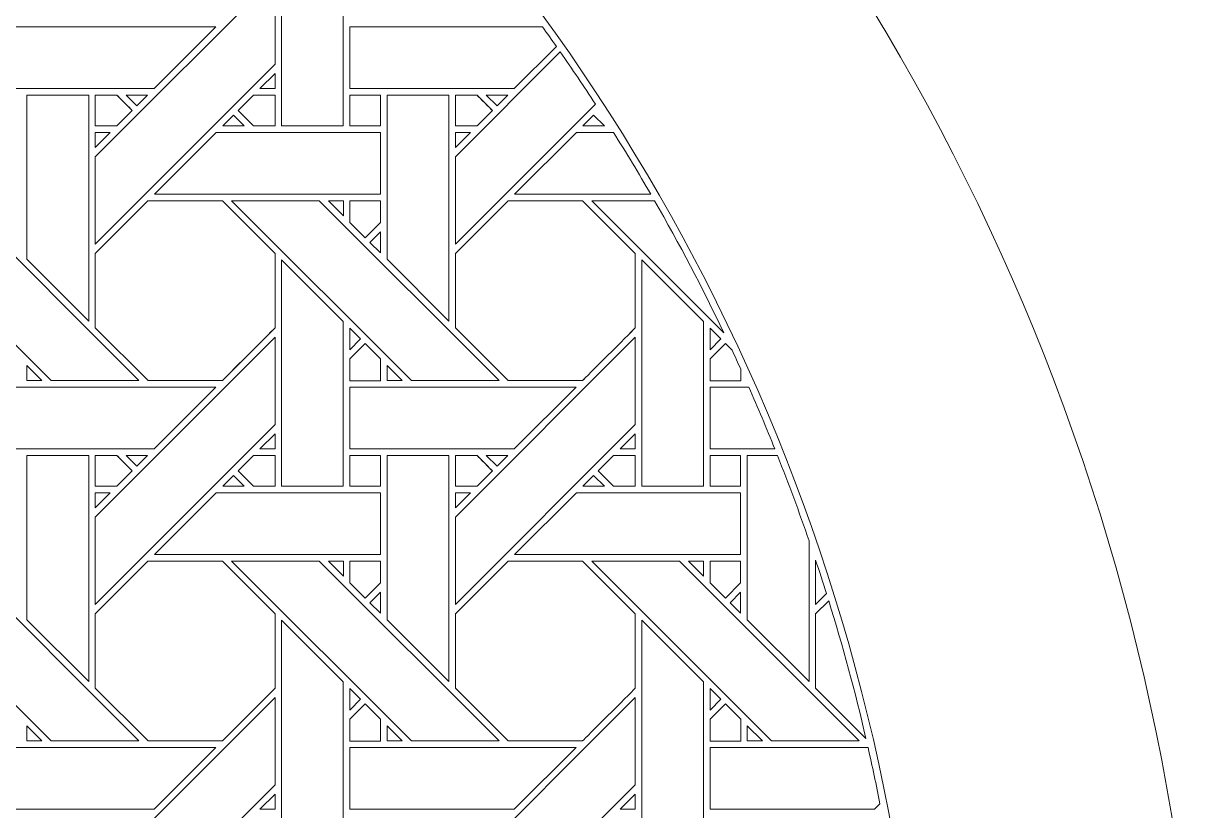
# Model space of a CAD drawing. Header units: inches. Extents: x 6.4 to 18.4, y 3.1 to 15.1.
# Drawn here: x 15.278 to 18.383, y 10.098 to 12.17 of the extents above; entities that cross this region are included whole.
import ezdxf

# ---------------------------------------------------------------- set-up
doc = ezdxf.new("R2010")
doc.units = ezdxf.units.IN
doc.header["$MEASUREMENT"] = 0
doc.layers.add('Design', color=7, linetype='Continuous', lineweight=0)

msp = doc.modelspace()

# ---------------------------------------------------------------- linework, layer by layer
at = {"layer": 'Design'}
for points, knots in [([(12.3829, 15.0948), (9.0691, 15.0948), (6.3829, 12.4085), (6.3829, 9.0948), (6.3829, 5.7811), (9.0691, 3.0948), (12.3829, 3.0948), (15.6966, 3.0948), (18.3829, 5.7811), (18.3829, 9.0948), (18.3829, 12.4085), (15.6966, 15.0948), (12.3829, 15.0948)], [0, 0, 0, 0, 1, 1, 1, 2, 2, 2, 3, 3, 3, 4, 4, 4, 4]), ([(12.3829, 14.3629), (9.4733, 14.3629), (7.1147, 12.0043), (7.1147, 9.0948), (7.1147, 6.1852), (9.4733, 3.8266), (12.3829, 3.8266), (15.2924, 3.8266), (17.651, 6.1852), (17.651, 9.0948), (17.651, 12.0043), (15.2924, 14.3629), (12.3829, 14.3629)], [0, 0, 0, 0, 1, 1, 1, 2, 2, 2, 3, 3, 3, 4, 4, 4, 4]), ([(15.9574, 11.9006), (15.9574, 11.9006), (15.9574, 12.4964), (15.9574, 12.4964), (15.9574, 12.4964), (16.1201, 12.3343), (16.1201, 12.3343), (16.1201, 12.3343), (16.1201, 11.9006), (16.1201, 11.9006), (16.1201, 11.9006), (15.9574, 11.9006), (15.9574, 11.9006)], [0, 0, 0, 0, 1, 1, 1, 2, 2, 2, 3, 3, 3, 4, 4, 4, 4]), ([(15.9403, 12.0628), (15.9403, 12.0628), (15.4666, 11.5892), (15.4666, 11.5892), (15.4666, 11.5892), (15.4666, 11.8193), (15.4666, 11.8193), (15.4666, 11.8193), (15.9403, 12.2929), (15.9403, 12.2929), (15.9403, 12.2929), (15.9403, 12.0628), (15.9403, 12.0628)], [0, 0, 0, 0, 1, 1, 1, 2, 2, 2, 3, 3, 3, 4, 4, 4, 4]), ([(15.6217, 11.9986), (15.6217, 11.9986), (15.1887, 11.9986), (15.1887, 11.9986), (15.1887, 11.9986), (15.1887, 12.1613), (15.1887, 12.1613), (15.1887, 12.1613), (15.7844, 12.1613), (15.7844, 12.1613), (15.7844, 12.1613), (15.6217, 11.9986), (15.6217, 11.9986)], [0, 0, 0, 0, 1, 1, 1, 2, 2, 2, 3, 3, 3, 4, 4, 4, 4]), ([(16.6814, 12.1096), (16.6814, 12.1096), (16.5704, 11.9986), (16.5704, 11.9986), (16.5704, 11.9986), (16.1375, 11.9986), (16.1375, 11.9986), (16.1375, 11.9986), (16.1375, 12.1613), (16.1375, 12.1613), (16.1375, 12.1613), (16.6445, 12.1613), (16.6445, 12.1613), (16.6569, 12.1442), (16.6692, 12.1269), (16.6814, 12.1096)], [0, 0, 0, 0, 1, 1, 1, 2, 2, 2, 3, 3, 3, 4, 4, 4, 5, 5, 5, 5]), ([(16.4153, 11.5892), (16.4153, 11.5892), (16.4153, 11.8193), (16.4153, 11.8193), (16.4153, 11.8193), (16.6914, 12.0953), (16.6914, 12.0953), (16.723, 12.05), (16.7539, 12.0042), (16.784, 11.9579), (16.784, 11.9579), (16.4153, 11.5892), (16.4153, 11.5892)], [0, 0, 0, 0, 1, 1, 1, 2, 2, 2, 3, 3, 3, 4, 4, 4, 4]), ([(15.9005, 11.9987), (15.9005, 11.9987), (15.9403, 12.0384), (15.9403, 12.0384), (15.9403, 12.0384), (15.9403, 11.9987), (15.9403, 11.9987), (15.9403, 11.9987), (15.9005, 11.9987), (15.9005, 11.9987)], [0, 0, 0, 0, 1, 1, 1, 2, 2, 2, 3, 3, 3, 3]), ([(15.2865, 11.5492), (15.2865, 11.5492), (15.2865, 11.9814), (15.2865, 11.9814), (15.2865, 11.9814), (15.4494, 11.9814), (15.4494, 11.9814), (15.4494, 11.9814), (15.4494, 11.3863), (15.4494, 11.3863), (15.4494, 11.3863), (15.2865, 11.5492), (15.2865, 11.5492)], [0, 0, 0, 0, 1, 1, 1, 2, 2, 2, 3, 3, 3, 4, 4, 4, 4]), ([(15.5237, 11.9814), (15.5288, 11.9763), (15.5596, 11.9455), (15.564, 11.9411), (15.564, 11.9411), (15.5236, 11.9006), (15.5236, 11.9006), (15.5236, 11.9006), (15.4666, 11.9006), (15.4666, 11.9006), (15.4666, 11.9006), (15.4666, 11.9814), (15.4666, 11.9814), (15.4666, 11.9814), (15.5237, 11.9814), (15.5237, 11.9814)], [0, 0, 0, 0, 1, 1, 1, 2, 2, 2, 3, 3, 3, 4, 4, 4, 5, 5, 5, 5]), ([(15.564, 11.9411), (15.564, 11.9411), (15.5236, 11.9006), (15.5236, 11.9006), (15.5236, 11.9006), (15.4666, 11.9006), (15.4666, 11.9006), (15.4666, 11.9006), (15.4666, 11.9814), (15.4666, 11.9814), (15.4666, 11.9814), (15.5237, 11.9814), (15.5237, 11.9814), (15.5293, 11.9758), (15.564, 11.9411), (15.564, 11.9411)], [0, 0, 0, 0, 1, 1, 1, 2, 2, 2, 3, 3, 3, 4, 4, 4, 5, 5, 5, 5]), ([(15.548, 11.9814), (15.548, 11.9814), (15.6045, 11.9814), (15.6045, 11.9814), (15.6045, 11.9814), (15.5762, 11.9532), (15.5762, 11.9532), (15.5762, 11.9532), (15.548, 11.9814), (15.548, 11.9814)], [0, 0, 0, 0, 1, 1, 1, 2, 2, 2, 3, 3, 3, 3]), ([(15.9403, 11.9814), (15.9403, 11.9814), (15.9403, 11.9006), (15.9403, 11.9006), (15.9403, 11.9006), (15.8832, 11.9006), (15.8832, 11.9006), (15.8832, 11.9006), (15.8428, 11.941), (15.8428, 11.941), (15.8428, 11.941), (15.8832, 11.9814), (15.8832, 11.9814), (15.8832, 11.9814), (15.9403, 11.9814), (15.9403, 11.9814)], [0, 0, 0, 0, 1, 1, 1, 2, 2, 2, 3, 3, 3, 4, 4, 4, 5, 5, 5, 5]), ([(15.9403, 11.9006), (15.9403, 11.9006), (15.8832, 11.9006), (15.8832, 11.9006), (15.8832, 11.9006), (15.8428, 11.941), (15.8428, 11.941), (15.8428, 11.941), (15.8832, 11.9814), (15.8832, 11.9814), (15.8832, 11.9814), (15.9403, 11.9814), (15.9403, 11.9814), (15.9403, 11.9814), (15.9403, 11.9006), (15.9403, 11.9006)], [0, 0, 0, 0, 1, 1, 1, 2, 2, 2, 3, 3, 3, 4, 4, 4, 5, 5, 5, 5]), ([(16.1375, 11.9814), (16.1375, 11.9814), (16.2177, 11.9814), (16.2177, 11.9814), (16.2177, 11.9814), (16.2177, 11.9006), (16.2177, 11.9006), (16.2177, 11.9006), (16.1375, 11.9006), (16.1375, 11.9006), (16.1375, 11.9006), (16.1375, 11.9814), (16.1375, 11.9814)], [0, 0, 0, 0, 1, 1, 1, 2, 2, 2, 3, 3, 3, 4, 4, 4, 4]), ([(16.2177, 11.9006), (16.2177, 11.9006), (16.1375, 11.9006), (16.1375, 11.9006), (16.1375, 11.9006), (16.1375, 11.9814), (16.1375, 11.9814), (16.1375, 11.9814), (16.2177, 11.9814), (16.2177, 11.9814), (16.2177, 11.9814), (16.2177, 11.9006), (16.2177, 11.9006)], [0, 0, 0, 0, 1, 1, 1, 2, 2, 2, 3, 3, 3, 4, 4, 4, 4]), ([(16.2352, 11.5492), (16.2352, 11.5492), (16.2352, 11.9814), (16.2352, 11.9814), (16.2352, 11.9814), (16.3982, 11.9814), (16.3982, 11.9814), (16.3982, 11.9814), (16.3982, 11.3863), (16.3982, 11.3863), (16.3982, 11.3863), (16.2352, 11.5492), (16.2352, 11.5492)], [0, 0, 0, 0, 1, 1, 1, 2, 2, 2, 3, 3, 3, 4, 4, 4, 4]), ([(16.4153, 11.9006), (16.4153, 11.9006), (16.4153, 11.9814), (16.4153, 11.9814), (16.4153, 11.9814), (16.4724, 11.9814), (16.4724, 11.9814), (16.4775, 11.9763), (16.5083, 11.9455), (16.5127, 11.9411), (16.5127, 11.9411), (16.4723, 11.9006), (16.4723, 11.9006), (16.4723, 11.9006), (16.4153, 11.9006), (16.4153, 11.9006)], [0, 0, 0, 0, 1, 1, 1, 2, 2, 2, 3, 3, 3, 4, 4, 4, 5, 5, 5, 5]), ([(16.4981, 11.9557), (16.4981, 11.9557), (16.5127, 11.9411), (16.5127, 11.9411), (16.5127, 11.9411), (16.4723, 11.9006), (16.4723, 11.9006), (16.4723, 11.9006), (16.4153, 11.9006), (16.4153, 11.9006), (16.4153, 11.9006), (16.4153, 11.9814), (16.4153, 11.9814), (16.4153, 11.9814), (16.4724, 11.9814), (16.4724, 11.9814), (16.478, 11.9758), (16.4884, 11.9653), (16.4981, 11.9557)], [0, 0, 0, 0, 1, 1, 1, 2, 2, 2, 3, 3, 3, 4, 4, 4, 5, 5, 5, 6, 6, 6, 6]), ([(16.4967, 11.9814), (16.4967, 11.9814), (16.5532, 11.9814), (16.5532, 11.9814), (16.5532, 11.9814), (16.5249, 11.9532), (16.5249, 11.9532), (16.5249, 11.9532), (16.4967, 11.9814), (16.4967, 11.9814)], [0, 0, 0, 0, 1, 1, 1, 2, 2, 2, 3, 3, 3, 3]), ([(15.8024, 11.9006), (15.8024, 11.9006), (15.8307, 11.9289), (15.8307, 11.9289), (15.8307, 11.9289), (15.8589, 11.9006), (15.8589, 11.9006), (15.8589, 11.9006), (15.8024, 11.9006), (15.8024, 11.9006)], [0, 0, 0, 0, 1, 1, 1, 2, 2, 2, 3, 3, 3, 3]), ([(16.8076, 11.9006), (16.8076, 11.9006), (16.7511, 11.9006), (16.7511, 11.9006), (16.7511, 11.9006), (16.7794, 11.9289), (16.7794, 11.9289), (16.7794, 11.9289), (16.8076, 11.9006), (16.8076, 11.9006)], [0, 0, 0, 0, 1, 1, 1, 2, 2, 2, 3, 3, 3, 3]), ([(15.5064, 11.8835), (15.5064, 11.8835), (15.4666, 11.8436), (15.4666, 11.8436), (15.4666, 11.8436), (15.4666, 11.8835), (15.4666, 11.8835), (15.4666, 11.8835), (15.5064, 11.8835), (15.5064, 11.8835)], [0, 0, 0, 0, 1, 1, 1, 2, 2, 2, 3, 3, 3, 3]), ([(16.2177, 11.8835), (16.2177, 11.8835), (16.2177, 11.7207), (16.2177, 11.7207), (16.2177, 11.7207), (15.6224, 11.7207), (15.6224, 11.7207), (15.6224, 11.7207), (15.7853, 11.8835), (15.7853, 11.8835), (15.7853, 11.8835), (16.2177, 11.8835), (16.2177, 11.8835)], [0, 0, 0, 0, 1, 1, 1, 2, 2, 2, 3, 3, 3, 4, 4, 4, 4]), ([(16.4551, 11.8835), (16.4551, 11.8835), (16.4153, 11.8436), (16.4153, 11.8436), (16.4153, 11.8436), (16.4153, 11.8835), (16.4153, 11.8835), (16.4153, 11.8835), (16.4551, 11.8835), (16.4551, 11.8835)], [0, 0, 0, 0, 1, 1, 1, 2, 2, 2, 3, 3, 3, 3]), ([(16.9299, 11.7207), (16.9299, 11.7207), (16.5711, 11.7207), (16.5711, 11.7207), (16.5711, 11.7207), (16.734, 11.8835), (16.734, 11.8835), (16.734, 11.8835), (16.8317, 11.8835), (16.8317, 11.8835), (16.8654, 11.8298), (16.8981, 11.7756), (16.9299, 11.7207)], [0, 0, 0, 0, 1, 1, 1, 2, 2, 2, 3, 3, 3, 4, 4, 4, 4]), ([(15.5816, 11.2299), (15.5816, 11.2299), (15.3505, 11.2299), (15.3505, 11.2299), (15.3505, 11.2299), (14.877, 11.7035), (14.877, 11.7035), (14.877, 11.7035), (15.1079, 11.7035), (15.1079, 11.7035), (15.1079, 11.7035), (15.5816, 11.2299), (15.5816, 11.2299)], [0, 0, 0, 0, 1, 1, 1, 2, 2, 2, 3, 3, 3, 4, 4, 4, 4]), ([(15.6053, 11.7035), (15.6053, 11.7035), (15.8015, 11.7035), (15.8015, 11.7035), (15.8015, 11.7035), (15.9403, 11.5648), (15.9403, 11.5648), (15.9403, 11.5648), (15.9403, 11.3686), (15.9403, 11.3686), (15.9225, 11.3507), (15.8105, 11.2389), (15.8016, 11.2299), (15.8016, 11.2299), (15.6058, 11.2299), (15.6058, 11.2299), (15.6058, 11.2299), (15.4666, 11.3691), (15.4666, 11.3691), (15.4666, 11.3691), (15.4666, 11.5648), (15.4666, 11.5648), (15.4666, 11.5648), (15.6053, 11.7035), (15.6053, 11.7035)], [0, 0, 0, 0, 1, 1, 1, 2, 2, 2, 3, 3, 3, 4, 4, 4, 5, 5, 5, 6, 6, 6, 7, 7, 7, 8, 8, 8, 8]), ([(15.9403, 11.3686), (15.922, 11.3502), (15.8102, 11.2386), (15.8016, 11.2299), (15.8016, 11.2299), (15.6058, 11.2299), (15.6058, 11.2299), (15.6058, 11.2299), (15.4666, 11.3691), (15.4666, 11.3691), (15.4666, 11.3691), (15.4666, 11.5648), (15.4666, 11.5648), (15.4666, 11.5648), (15.6053, 11.7035), (15.6053, 11.7035), (15.6053, 11.7035), (15.8015, 11.7035), (15.8015, 11.7035), (15.8015, 11.7035), (15.9403, 11.5648), (15.9403, 11.5648), (15.9403, 11.5648), (15.9403, 11.3686), (15.9403, 11.3686)], [0, 0, 0, 0, 1, 1, 1, 2, 2, 2, 3, 3, 3, 4, 4, 4, 5, 5, 5, 6, 6, 6, 7, 7, 7, 8, 8, 8, 8]), ([(16.5303, 11.2299), (16.5303, 11.2299), (16.2993, 11.2299), (16.2993, 11.2299), (16.2993, 11.2299), (15.8257, 11.7035), (15.8257, 11.7035), (15.8257, 11.7035), (16.0567, 11.7035), (16.0567, 11.7035), (16.0567, 11.7035), (16.5303, 11.2299), (16.5303, 11.2299)], [0, 0, 0, 0, 1, 1, 1, 2, 2, 2, 3, 3, 3, 4, 4, 4, 4]), ([(16.0808, 11.7035), (16.0808, 11.7035), (16.1202, 11.7035), (16.1202, 11.7035), (16.1202, 11.7035), (16.1202, 11.6637), (16.1202, 11.6637), (16.1202, 11.6637), (16.0808, 11.7035), (16.0808, 11.7035)], [0, 0, 0, 0, 1, 1, 1, 2, 2, 2, 3, 3, 3, 3]), ([(16.2177, 11.7035), (16.2177, 11.7035), (16.2177, 11.6459), (16.2177, 11.6459), (16.2177, 11.6459), (16.1778, 11.606), (16.1778, 11.606), (16.1778, 11.606), (16.1375, 11.6463), (16.1375, 11.6463), (16.1375, 11.6463), (16.1375, 11.7035), (16.1375, 11.7035), (16.1375, 11.7035), (16.2177, 11.7035), (16.2177, 11.7035)], [0, 0, 0, 0, 1, 1, 1, 2, 2, 2, 3, 3, 3, 4, 4, 4, 5, 5, 5, 5]), ([(16.1778, 11.606), (16.1778, 11.606), (16.1375, 11.6463), (16.1375, 11.6463), (16.1375, 11.6463), (16.1375, 11.7035), (16.1375, 11.7035), (16.1375, 11.7035), (16.2177, 11.7035), (16.2177, 11.7035), (16.2177, 11.7035), (16.2177, 11.6459), (16.2177, 11.6459), (16.2177, 11.6459), (16.1778, 11.606), (16.1778, 11.606)], [0, 0, 0, 0, 1, 1, 1, 2, 2, 2, 3, 3, 3, 4, 4, 4, 5, 5, 5, 5]), ([(16.554, 11.7035), (16.554, 11.7035), (16.7502, 11.7035), (16.7502, 11.7035), (16.7502, 11.7035), (16.889, 11.5648), (16.889, 11.5648), (16.889, 11.5648), (16.889, 11.3686), (16.889, 11.3686), (16.8712, 11.3507), (16.7593, 11.2389), (16.7503, 11.2299), (16.7503, 11.2299), (16.5546, 11.2299), (16.5546, 11.2299), (16.5546, 11.2299), (16.4153, 11.3691), (16.4153, 11.3691), (16.4153, 11.3691), (16.4153, 11.5648), (16.4153, 11.5648), (16.4153, 11.5648), (16.554, 11.7035), (16.554, 11.7035)], [0, 0, 0, 0, 1, 1, 1, 2, 2, 2, 3, 3, 3, 4, 4, 4, 5, 5, 5, 6, 6, 6, 7, 7, 7, 8, 8, 8, 8]), ([(16.889, 11.3686), (16.8711, 11.3506), (16.7592, 11.2389), (16.7503, 11.2299), (16.7503, 11.2299), (16.5546, 11.2299), (16.5546, 11.2299), (16.5546, 11.2299), (16.4153, 11.3691), (16.4153, 11.3691), (16.4153, 11.3691), (16.4153, 11.5648), (16.4153, 11.5648), (16.4153, 11.5648), (16.554, 11.7035), (16.554, 11.7035), (16.554, 11.7035), (16.7502, 11.7035), (16.7502, 11.7035), (16.7502, 11.7035), (16.889, 11.5648), (16.889, 11.5648), (16.889, 11.5648), (16.889, 11.3686), (16.889, 11.3686)], [0, 0, 0, 0, 1, 1, 1, 2, 2, 2, 3, 3, 3, 4, 4, 4, 5, 5, 5, 6, 6, 6, 7, 7, 7, 8, 8, 8, 8]), ([(16.7745, 11.7035), (16.7745, 11.7035), (16.9398, 11.7035), (16.9398, 11.7035), (17.0049, 11.5901), (17.0658, 11.474), (17.1225, 11.3554), (17.1225, 11.3554), (16.7745, 11.7035), (16.7745, 11.7035)], [0, 0, 0, 0, 1, 1, 1, 2, 2, 2, 3, 3, 3, 3]), ([(16.2177, 11.6217), (16.2177, 11.6217), (16.2177, 11.5665), (16.2177, 11.5665), (16.2177, 11.5665), (16.1899, 11.5939), (16.1899, 11.5939), (16.1899, 11.5939), (16.2177, 11.6217), (16.2177, 11.6217)], [0, 0, 0, 0, 1, 1, 1, 2, 2, 2, 3, 3, 3, 3]), ([(15.9574, 10.9519), (15.9574, 10.9519), (15.9574, 11.5477), (15.9574, 11.5477), (15.9574, 11.5477), (16.1201, 11.3856), (16.1201, 11.3856), (16.1201, 11.3856), (16.1201, 10.9519), (16.1201, 10.9519), (16.1201, 10.9519), (15.9574, 10.9519), (15.9574, 10.9519)], [0, 0, 0, 0, 1, 1, 1, 2, 2, 2, 3, 3, 3, 4, 4, 4, 4]), ([(16.9061, 10.9519), (16.9061, 10.9519), (16.9061, 11.5477), (16.9061, 11.5477), (16.9061, 11.5477), (17.0689, 11.3856), (17.0689, 11.3856), (17.0689, 11.3856), (17.0689, 10.9519), (17.0689, 10.9519), (17.0689, 10.9519), (16.9061, 10.9519), (16.9061, 10.9519)], [0, 0, 0, 0, 1, 1, 1, 2, 2, 2, 3, 3, 3, 4, 4, 4, 4]), ([(16.1374, 11.3113), (16.1374, 11.3113), (16.1374, 11.3681), (16.1374, 11.3681), (16.1374, 11.3681), (16.1656, 11.3395), (16.1656, 11.3395), (16.1656, 11.3395), (16.1374, 11.3113), (16.1374, 11.3113)], [0, 0, 0, 0, 1, 1, 1, 2, 2, 2, 3, 3, 3, 3]), ([(17.0862, 11.3113), (17.0862, 11.3113), (17.0862, 11.3681), (17.0862, 11.3681), (17.0862, 11.3681), (17.1144, 11.3395), (17.1144, 11.3395), (17.1144, 11.3395), (17.0862, 11.3113), (17.0862, 11.3113)], [0, 0, 0, 0, 1, 1, 1, 2, 2, 2, 3, 3, 3, 3]), ([(15.4666, 10.6404), (15.4666, 10.6404), (15.4666, 10.8705), (15.4666, 10.8705), (15.4666, 10.8705), (15.9403, 11.3441), (15.9403, 11.3441), (15.9403, 11.3441), (15.9403, 11.1141), (15.9403, 11.1141), (15.9403, 11.1141), (15.4666, 10.6404), (15.4666, 10.6404)], [0, 0, 0, 0, 1, 1, 1, 2, 2, 2, 3, 3, 3, 4, 4, 4, 4]), ([(16.889, 11.1141), (16.889, 11.1141), (16.4153, 10.6404), (16.4153, 10.6404), (16.4153, 10.6404), (16.4153, 10.8705), (16.4153, 10.8705), (16.4153, 10.8705), (16.889, 11.3441), (16.889, 11.3441), (16.889, 11.3441), (16.889, 11.1141), (16.889, 11.1141)], [0, 0, 0, 0, 1, 1, 1, 2, 2, 2, 3, 3, 3, 4, 4, 4, 4]), ([(16.1375, 11.2297), (16.1375, 11.2297), (16.1375, 11.2869), (16.1375, 11.2869), (16.1375, 11.2869), (16.1778, 11.3273), (16.1778, 11.3273), (16.1778, 11.3273), (16.2181, 11.287), (16.2181, 11.287), (16.2181, 11.287), (16.2181, 11.2297), (16.2181, 11.2297), (16.2181, 11.2297), (16.1375, 11.2297), (16.1375, 11.2297)], [0, 0, 0, 0, 1, 1, 1, 2, 2, 2, 3, 3, 3, 4, 4, 4, 5, 5, 5, 5]), ([(16.1778, 11.3273), (16.1778, 11.3273), (16.2181, 11.287), (16.2181, 11.287), (16.2181, 11.287), (16.2181, 11.2297), (16.2181, 11.2297), (16.2181, 11.2297), (16.1375, 11.2297), (16.1375, 11.2297), (16.1375, 11.2297), (16.1375, 11.2869), (16.1375, 11.2869), (16.1375, 11.2869), (16.1778, 11.3273), (16.1778, 11.3273)], [0, 0, 0, 0, 1, 1, 1, 2, 2, 2, 3, 3, 3, 4, 4, 4, 5, 5, 5, 5]), ([(17.1669, 11.2602), (17.1669, 11.2602), (17.1669, 11.2297), (17.1669, 11.2297), (17.1669, 11.2297), (17.0862, 11.2297), (17.0862, 11.2297), (17.0862, 11.2297), (17.0862, 11.2869), (17.0862, 11.2869), (17.0862, 11.2869), (17.1265, 11.3273), (17.1265, 11.3273), (17.1265, 11.3273), (17.1441, 11.3097), (17.1441, 11.3097), (17.1518, 11.2933), (17.1594, 11.2767), (17.1669, 11.2602)], [0, 0, 0, 0, 1, 1, 1, 2, 2, 2, 3, 3, 3, 4, 4, 4, 5, 5, 5, 6, 6, 6, 6]), ([(17.1441, 11.3097), (17.1518, 11.2933), (17.1594, 11.2767), (17.1669, 11.2602), (17.1669, 11.2602), (17.1669, 11.2297), (17.1669, 11.2297), (17.1669, 11.2297), (17.0862, 11.2297), (17.0862, 11.2297), (17.0862, 11.2297), (17.0862, 11.2869), (17.0862, 11.2869), (17.0862, 11.2869), (17.1265, 11.3273), (17.1265, 11.3273), (17.1265, 11.3273), (17.1441, 11.3097), (17.1441, 11.3097)], [0, 0, 0, 0, 1, 1, 1, 2, 2, 2, 3, 3, 3, 4, 4, 4, 5, 5, 5, 6, 6, 6, 6]), ([(15.2866, 11.2299), (15.2866, 11.2299), (15.2866, 11.2697), (15.2866, 11.2697), (15.2866, 11.2697), (15.3264, 11.2299), (15.3264, 11.2299), (15.3264, 11.2299), (15.2866, 11.2299), (15.2866, 11.2299)], [0, 0, 0, 0, 1, 1, 1, 2, 2, 2, 3, 3, 3, 3]), ([(16.2354, 11.2299), (16.2354, 11.2299), (16.2354, 11.2697), (16.2354, 11.2697), (16.2354, 11.2697), (16.2751, 11.2299), (16.2751, 11.2299), (16.2751, 11.2299), (16.2354, 11.2299), (16.2354, 11.2299)], [0, 0, 0, 0, 1, 1, 1, 2, 2, 2, 3, 3, 3, 3]), ([(15.7844, 11.2126), (15.7844, 11.2126), (15.6217, 11.0499), (15.6217, 11.0499), (15.6217, 11.0499), (15.1887, 11.0499), (15.1887, 11.0499), (15.1887, 11.0499), (15.1887, 11.2126), (15.1887, 11.2126), (15.1887, 11.2126), (15.7844, 11.2126), (15.7844, 11.2126)], [0, 0, 0, 0, 1, 1, 1, 2, 2, 2, 3, 3, 3, 4, 4, 4, 4]), ([(16.5704, 11.0499), (16.5704, 11.0499), (16.1375, 11.0499), (16.1375, 11.0499), (16.1375, 11.0499), (16.1375, 11.2126), (16.1375, 11.2126), (16.1375, 11.2126), (16.7332, 11.2126), (16.7332, 11.2126), (16.7332, 11.2126), (16.5704, 11.0499), (16.5704, 11.0499)], [0, 0, 0, 0, 1, 1, 1, 2, 2, 2, 3, 3, 3, 4, 4, 4, 4]), ([(17.0862, 11.0499), (17.0862, 11.0499), (17.0862, 11.2126), (17.0862, 11.2126), (17.0862, 11.2126), (17.1881, 11.2126), (17.1881, 11.2126), (17.2118, 11.1589), (17.2346, 11.1046), (17.2566, 11.0499), (17.2566, 11.0499), (17.0862, 11.0499), (17.0862, 11.0499)], [0, 0, 0, 0, 1, 1, 1, 2, 2, 2, 3, 3, 3, 4, 4, 4, 4]), ([(15.9403, 11.0897), (15.9403, 11.0897), (15.9403, 11.0499), (15.9403, 11.0499), (15.9403, 11.0499), (15.9005, 11.0499), (15.9005, 11.0499), (15.9005, 11.0499), (15.9403, 11.0897), (15.9403, 11.0897)], [0, 0, 0, 0, 1, 1, 1, 2, 2, 2, 3, 3, 3, 3]), ([(16.889, 11.0897), (16.889, 11.0897), (16.889, 11.0499), (16.889, 11.0499), (16.889, 11.0499), (16.8492, 11.0499), (16.8492, 11.0499), (16.8492, 11.0499), (16.889, 11.0897), (16.889, 11.0897)], [0, 0, 0, 0, 1, 1, 1, 2, 2, 2, 3, 3, 3, 3]), ([(15.2865, 10.6004), (15.2865, 10.6004), (15.2865, 11.0326), (15.2865, 11.0326), (15.2865, 11.0326), (15.4494, 11.0326), (15.4494, 11.0326), (15.4494, 11.0326), (15.4494, 10.4375), (15.4494, 10.4375), (15.4494, 10.4375), (15.2865, 10.6004), (15.2865, 10.6004)], [0, 0, 0, 0, 1, 1, 1, 2, 2, 2, 3, 3, 3, 4, 4, 4, 4]), ([(15.5237, 11.0327), (15.5288, 11.0276), (15.5596, 10.9967), (15.564, 10.9923), (15.564, 10.9923), (15.5236, 10.9519), (15.5236, 10.9519), (15.5236, 10.9519), (15.4666, 10.9519), (15.4666, 10.9519), (15.4666, 10.9519), (15.4666, 11.0327), (15.4666, 11.0327), (15.4666, 11.0327), (15.5237, 11.0327), (15.5237, 11.0327)], [0, 0, 0, 0, 1, 1, 1, 2, 2, 2, 3, 3, 3, 4, 4, 4, 5, 5, 5, 5]), ([(15.564, 10.9923), (15.564, 10.9923), (15.5236, 10.9519), (15.5236, 10.9519), (15.5236, 10.9519), (15.4666, 10.9519), (15.4666, 10.9519), (15.4666, 10.9519), (15.4666, 11.0327), (15.4666, 11.0327), (15.4666, 11.0327), (15.5237, 11.0327), (15.5237, 11.0327), (15.5291, 11.0273), (15.564, 10.9923), (15.564, 10.9923)], [0, 0, 0, 0, 1, 1, 1, 2, 2, 2, 3, 3, 3, 4, 4, 4, 5, 5, 5, 5]), ([(15.548, 11.0326), (15.548, 11.0326), (15.6045, 11.0326), (15.6045, 11.0326), (15.6045, 11.0326), (15.5762, 11.0045), (15.5762, 11.0045), (15.5762, 11.0045), (15.548, 11.0326), (15.548, 11.0326)], [0, 0, 0, 0, 1, 1, 1, 2, 2, 2, 3, 3, 3, 3]), ([(15.9403, 11.0327), (15.9403, 11.0327), (15.9403, 10.9519), (15.9403, 10.9519), (15.9403, 10.9519), (15.8832, 10.9519), (15.8832, 10.9519), (15.8832, 10.9519), (15.8428, 10.9923), (15.8428, 10.9923), (15.8428, 10.9923), (15.8832, 11.0327), (15.8832, 11.0327), (15.8832, 11.0327), (15.9403, 11.0327), (15.9403, 11.0327)], [0, 0, 0, 0, 1, 1, 1, 2, 2, 2, 3, 3, 3, 4, 4, 4, 5, 5, 5, 5]), ([(15.9403, 10.9519), (15.9403, 10.9519), (15.8832, 10.9519), (15.8832, 10.9519), (15.8832, 10.9519), (15.8428, 10.9923), (15.8428, 10.9923), (15.8428, 10.9923), (15.8832, 11.0327), (15.8832, 11.0327), (15.8832, 11.0327), (15.9403, 11.0327), (15.9403, 11.0327), (15.9403, 11.0327), (15.9403, 10.9519), (15.9403, 10.9519)], [0, 0, 0, 0, 1, 1, 1, 2, 2, 2, 3, 3, 3, 4, 4, 4, 5, 5, 5, 5]), ([(16.1375, 11.0327), (16.1375, 11.0327), (16.2177, 11.0327), (16.2177, 11.0327), (16.2177, 11.0327), (16.2177, 10.9519), (16.2177, 10.9519), (16.2177, 10.9519), (16.1375, 10.9519), (16.1375, 10.9519), (16.1375, 10.9519), (16.1375, 11.0327), (16.1375, 11.0327)], [0, 0, 0, 0, 1, 1, 1, 2, 2, 2, 3, 3, 3, 4, 4, 4, 4]), ([(16.1375, 10.9519), (16.1375, 10.9519), (16.1375, 11.0327), (16.1375, 11.0327), (16.1375, 11.0327), (16.2177, 11.0327), (16.2177, 11.0327), (16.2177, 11.0327), (16.2177, 10.9519), (16.2177, 10.9519), (16.2177, 10.9519), (16.1375, 10.9519), (16.1375, 10.9519)], [0, 0, 0, 0, 1, 1, 1, 2, 2, 2, 3, 3, 3, 4, 4, 4, 4]), ([(16.2352, 10.6004), (16.2352, 10.6004), (16.2352, 11.0326), (16.2352, 11.0326), (16.2352, 11.0326), (16.3982, 11.0326), (16.3982, 11.0326), (16.3982, 11.0326), (16.3982, 10.4375), (16.3982, 10.4375), (16.3982, 10.4375), (16.2352, 10.6004), (16.2352, 10.6004)], [0, 0, 0, 0, 1, 1, 1, 2, 2, 2, 3, 3, 3, 4, 4, 4, 4]), ([(16.4724, 11.0327), (16.4775, 11.0276), (16.5083, 10.9967), (16.5127, 10.9923), (16.5127, 10.9923), (16.4723, 10.9519), (16.4723, 10.9519), (16.4723, 10.9519), (16.4153, 10.9519), (16.4153, 10.9519), (16.4153, 10.9519), (16.4153, 11.0327), (16.4153, 11.0327), (16.4153, 11.0327), (16.4724, 11.0327), (16.4724, 11.0327)], [0, 0, 0, 0, 1, 1, 1, 2, 2, 2, 3, 3, 3, 4, 4, 4, 5, 5, 5, 5]), ([(16.5127, 10.9923), (16.5127, 10.9923), (16.4723, 10.9519), (16.4723, 10.9519), (16.4723, 10.9519), (16.4153, 10.9519), (16.4153, 10.9519), (16.4153, 10.9519), (16.4153, 11.0327), (16.4153, 11.0327), (16.4153, 11.0327), (16.4724, 11.0327), (16.4724, 11.0327), (16.4777, 11.0274), (16.5085, 10.9965), (16.5127, 10.9923)], [0, 0, 0, 0, 1, 1, 1, 2, 2, 2, 3, 3, 3, 4, 4, 4, 5, 5, 5, 5]), ([(16.4967, 11.0326), (16.4967, 11.0326), (16.5532, 11.0326), (16.5532, 11.0326), (16.5532, 11.0326), (16.5249, 11.0045), (16.5249, 11.0045), (16.5249, 11.0045), (16.4967, 11.0326), (16.4967, 11.0326)], [0, 0, 0, 0, 1, 1, 1, 2, 2, 2, 3, 3, 3, 3]), ([(16.8319, 10.9519), (16.8319, 10.9519), (16.7915, 10.9923), (16.7915, 10.9923), (16.7915, 10.9923), (16.832, 11.0327), (16.832, 11.0327), (16.832, 11.0327), (16.889, 11.0327), (16.889, 11.0327), (16.889, 11.0327), (16.889, 10.9519), (16.889, 10.9519), (16.889, 10.9519), (16.8319, 10.9519), (16.8319, 10.9519)], [0, 0, 0, 0, 1, 1, 1, 2, 2, 2, 3, 3, 3, 4, 4, 4, 5, 5, 5, 5]), ([(16.889, 10.9519), (16.889, 10.9519), (16.8319, 10.9519), (16.8319, 10.9519), (16.8319, 10.9519), (16.7915, 10.9923), (16.7915, 10.9923), (16.7915, 10.9923), (16.832, 11.0327), (16.832, 11.0327), (16.832, 11.0327), (16.889, 11.0327), (16.889, 11.0327), (16.889, 11.0327), (16.889, 10.9519), (16.889, 10.9519)], [0, 0, 0, 0, 1, 1, 1, 2, 2, 2, 3, 3, 3, 4, 4, 4, 5, 5, 5, 5]), ([(17.0862, 10.9519), (17.0862, 10.9519), (17.0862, 11.0327), (17.0862, 11.0327), (17.0862, 11.0327), (17.1665, 11.0327), (17.1665, 11.0327), (17.1665, 11.0327), (17.1665, 10.9519), (17.1665, 10.9519), (17.1665, 10.9519), (17.0862, 10.9519), (17.0862, 10.9519)], [0, 0, 0, 0, 1, 1, 1, 2, 2, 2, 3, 3, 3, 4, 4, 4, 4]), ([(17.0862, 10.9519), (17.0862, 10.9519), (17.0862, 11.0327), (17.0862, 11.0327), (17.0862, 11.0327), (17.1665, 11.0327), (17.1665, 11.0327), (17.1665, 11.0327), (17.1665, 10.9519), (17.1665, 10.9519), (17.1665, 10.9519), (17.0862, 10.9519), (17.0862, 10.9519)], [0, 0, 0, 0, 1, 1, 1, 2, 2, 2, 3, 3, 3, 4, 4, 4, 4]), ([(17.184, 10.6004), (17.184, 10.6004), (17.184, 11.0326), (17.184, 11.0326), (17.184, 11.0326), (17.2635, 11.0326), (17.2635, 11.0326), (17.293, 10.9585), (17.3208, 10.8836), (17.3469, 10.8079), (17.3469, 10.8079), (17.3469, 10.4375), (17.3469, 10.4375), (17.3469, 10.4375), (17.184, 10.6004), (17.184, 10.6004)], [0, 0, 0, 0, 1, 1, 1, 2, 2, 2, 3, 3, 3, 4, 4, 4, 5, 5, 5, 5]), ([(15.8307, 10.9801), (15.8307, 10.9801), (15.8589, 10.9519), (15.8589, 10.9519), (15.8589, 10.9519), (15.8024, 10.9519), (15.8024, 10.9519), (15.8024, 10.9519), (15.8307, 10.9801), (15.8307, 10.9801)], [0, 0, 0, 0, 1, 1, 1, 2, 2, 2, 3, 3, 3, 3]), ([(16.7794, 10.9801), (16.7794, 10.9801), (16.8076, 10.9519), (16.8076, 10.9519), (16.8076, 10.9519), (16.7511, 10.9519), (16.7511, 10.9519), (16.7511, 10.9519), (16.7794, 10.9801), (16.7794, 10.9801)], [0, 0, 0, 0, 1, 1, 1, 2, 2, 2, 3, 3, 3, 3]), ([(15.5064, 10.9347), (15.5064, 10.9347), (15.4666, 10.8949), (15.4666, 10.8949), (15.4666, 10.8949), (15.4666, 10.9347), (15.4666, 10.9347), (15.4666, 10.9347), (15.5064, 10.9347), (15.5064, 10.9347)], [0, 0, 0, 0, 1, 1, 1, 2, 2, 2, 3, 3, 3, 3]), ([(16.2177, 10.9347), (16.2177, 10.9347), (16.2177, 10.7719), (16.2177, 10.7719), (16.2177, 10.7719), (15.6224, 10.7719), (15.6224, 10.7719), (15.6224, 10.7719), (15.7853, 10.9347), (15.7853, 10.9347), (15.7853, 10.9347), (16.2177, 10.9347), (16.2177, 10.9347)], [0, 0, 0, 0, 1, 1, 1, 2, 2, 2, 3, 3, 3, 4, 4, 4, 4]), ([(16.4551, 10.9347), (16.4551, 10.9347), (16.4153, 10.8949), (16.4153, 10.8949), (16.4153, 10.8949), (16.4153, 10.9347), (16.4153, 10.9347), (16.4153, 10.9347), (16.4551, 10.9347), (16.4551, 10.9347)], [0, 0, 0, 0, 1, 1, 1, 2, 2, 2, 3, 3, 3, 3]), ([(17.1664, 10.9347), (17.1664, 10.9347), (17.1664, 10.7719), (17.1664, 10.7719), (17.1664, 10.7719), (16.5711, 10.7719), (16.5711, 10.7719), (16.5711, 10.7719), (16.734, 10.9347), (16.734, 10.9347), (16.734, 10.9347), (17.1664, 10.9347), (17.1664, 10.9347)], [0, 0, 0, 0, 1, 1, 1, 2, 2, 2, 3, 3, 3, 4, 4, 4, 4]), ([(15.3506, 10.2811), (15.3506, 10.2811), (14.877, 10.7548), (14.877, 10.7548), (14.877, 10.7548), (15.1079, 10.7548), (15.1079, 10.7548), (15.1079, 10.7548), (15.5816, 10.2811), (15.5816, 10.2811), (15.5816, 10.2811), (15.3506, 10.2811), (15.3506, 10.2811)], [0, 0, 0, 0, 1, 1, 1, 2, 2, 2, 3, 3, 3, 4, 4, 4, 4]), ([(15.6053, 10.7548), (15.6053, 10.7548), (15.8015, 10.7548), (15.8015, 10.7548), (15.8015, 10.7548), (15.9403, 10.6161), (15.9403, 10.6161), (15.9403, 10.6161), (15.9403, 10.4199), (15.9403, 10.4199), (15.9225, 10.4019), (15.8105, 10.2902), (15.8016, 10.2812), (15.8016, 10.2812), (15.6058, 10.2812), (15.6058, 10.2812), (15.6058, 10.2812), (15.4666, 10.4204), (15.4666, 10.4204), (15.4666, 10.4204), (15.4666, 10.6161), (15.4666, 10.6161), (15.4666, 10.6161), (15.6053, 10.7548), (15.6053, 10.7548)], [0, 0, 0, 0, 1, 1, 1, 2, 2, 2, 3, 3, 3, 4, 4, 4, 5, 5, 5, 6, 6, 6, 7, 7, 7, 8, 8, 8, 8]), ([(15.9403, 10.4199), (15.9222, 10.4016), (15.8103, 10.2899), (15.8016, 10.2812), (15.8016, 10.2812), (15.6058, 10.2812), (15.6058, 10.2812), (15.6058, 10.2812), (15.4666, 10.4204), (15.4666, 10.4204), (15.4666, 10.4204), (15.4666, 10.6161), (15.4666, 10.6161), (15.4666, 10.6161), (15.6053, 10.7548), (15.6053, 10.7548), (15.6053, 10.7548), (15.8015, 10.7548), (15.8015, 10.7548), (15.8015, 10.7548), (15.9403, 10.6161), (15.9403, 10.6161), (15.9403, 10.6161), (15.9403, 10.4199), (15.9403, 10.4199)], [0, 0, 0, 0, 1, 1, 1, 2, 2, 2, 3, 3, 3, 4, 4, 4, 5, 5, 5, 6, 6, 6, 7, 7, 7, 8, 8, 8, 8]), ([(16.2993, 10.2811), (16.2993, 10.2811), (15.8257, 10.7548), (15.8257, 10.7548), (15.8257, 10.7548), (16.0567, 10.7548), (16.0567, 10.7548), (16.0567, 10.7548), (16.5303, 10.2811), (16.5303, 10.2811), (16.5303, 10.2811), (16.2993, 10.2811), (16.2993, 10.2811)], [0, 0, 0, 0, 1, 1, 1, 2, 2, 2, 3, 3, 3, 4, 4, 4, 4]), ([(16.1202, 10.7548), (16.1202, 10.7548), (16.1202, 10.715), (16.1202, 10.715), (16.1202, 10.715), (16.0808, 10.7548), (16.0808, 10.7548), (16.0808, 10.7548), (16.1202, 10.7548), (16.1202, 10.7548)], [0, 0, 0, 0, 1, 1, 1, 2, 2, 2, 3, 3, 3, 3]), ([(16.2177, 10.7548), (16.2177, 10.7548), (16.2177, 10.6972), (16.2177, 10.6972), (16.2177, 10.6972), (16.1778, 10.6573), (16.1778, 10.6573), (16.1778, 10.6573), (16.1375, 10.6976), (16.1375, 10.6976), (16.1375, 10.6976), (16.1375, 10.7548), (16.1375, 10.7548), (16.1375, 10.7548), (16.2177, 10.7548), (16.2177, 10.7548)], [0, 0, 0, 0, 1, 1, 1, 2, 2, 2, 3, 3, 3, 4, 4, 4, 5, 5, 5, 5]), ([(16.1778, 10.6573), (16.1778, 10.6573), (16.1375, 10.6976), (16.1375, 10.6976), (16.1375, 10.6976), (16.1375, 10.7548), (16.1375, 10.7548), (16.1375, 10.7548), (16.2177, 10.7548), (16.2177, 10.7548), (16.2177, 10.7548), (16.2177, 10.6972), (16.2177, 10.6972), (16.2177, 10.6972), (16.1778, 10.6573), (16.1778, 10.6573)], [0, 0, 0, 0, 1, 1, 1, 2, 2, 2, 3, 3, 3, 4, 4, 4, 5, 5, 5, 5]), ([(16.554, 10.7548), (16.554, 10.7548), (16.7502, 10.7548), (16.7502, 10.7548), (16.7502, 10.7548), (16.889, 10.6161), (16.889, 10.6161), (16.889, 10.6161), (16.889, 10.4199), (16.889, 10.4199), (16.8712, 10.4019), (16.7593, 10.2902), (16.7503, 10.2812), (16.7503, 10.2812), (16.5546, 10.2812), (16.5546, 10.2812), (16.5546, 10.2812), (16.4153, 10.4204), (16.4153, 10.4204), (16.4153, 10.4204), (16.4153, 10.6161), (16.4153, 10.6161), (16.4153, 10.6161), (16.554, 10.7548), (16.554, 10.7548)], [0, 0, 0, 0, 1, 1, 1, 2, 2, 2, 3, 3, 3, 4, 4, 4, 5, 5, 5, 6, 6, 6, 7, 7, 7, 8, 8, 8, 8]), ([(16.889, 10.4199), (16.8712, 10.4019), (16.7593, 10.2902), (16.7503, 10.2812), (16.7503, 10.2812), (16.5546, 10.2812), (16.5546, 10.2812), (16.5546, 10.2812), (16.4153, 10.4204), (16.4153, 10.4204), (16.4153, 10.4204), (16.4153, 10.6161), (16.4153, 10.6161), (16.4153, 10.6161), (16.554, 10.7548), (16.554, 10.7548), (16.554, 10.7548), (16.7502, 10.7548), (16.7502, 10.7548), (16.7502, 10.7548), (16.889, 10.6161), (16.889, 10.6161), (16.889, 10.6161), (16.889, 10.4199), (16.889, 10.4199)], [0, 0, 0, 0, 1, 1, 1, 2, 2, 2, 3, 3, 3, 4, 4, 4, 5, 5, 5, 6, 6, 6, 7, 7, 7, 8, 8, 8, 8]), ([(17.479, 10.2811), (17.479, 10.2811), (17.248, 10.2811), (17.248, 10.2811), (17.248, 10.2811), (16.7745, 10.7548), (16.7745, 10.7548), (16.7745, 10.7548), (17.0054, 10.7548), (17.0054, 10.7548), (17.0054, 10.7548), (17.479, 10.2811), (17.479, 10.2811)], [0, 0, 0, 0, 1, 1, 1, 2, 2, 2, 3, 3, 3, 4, 4, 4, 4]), ([(17.069, 10.7548), (17.069, 10.7548), (17.069, 10.715), (17.069, 10.715), (17.069, 10.715), (17.0295, 10.7548), (17.0295, 10.7548), (17.0295, 10.7548), (17.069, 10.7548), (17.069, 10.7548)], [0, 0, 0, 0, 1, 1, 1, 2, 2, 2, 3, 3, 3, 3]), ([(17.1665, 10.7548), (17.1665, 10.7548), (17.1665, 10.6972), (17.1665, 10.6972), (17.1665, 10.6972), (17.1265, 10.6573), (17.1265, 10.6573), (17.1265, 10.6573), (17.0862, 10.6976), (17.0862, 10.6976), (17.0862, 10.6976), (17.0862, 10.7548), (17.0862, 10.7548), (17.0862, 10.7548), (17.1665, 10.7548), (17.1665, 10.7548)], [0, 0, 0, 0, 1, 1, 1, 2, 2, 2, 3, 3, 3, 4, 4, 4, 5, 5, 5, 5]), ([(17.1265, 10.6573), (17.1265, 10.6573), (17.0862, 10.6976), (17.0862, 10.6976), (17.0862, 10.6976), (17.0862, 10.7548), (17.0862, 10.7548), (17.0862, 10.7548), (17.1665, 10.7548), (17.1665, 10.7548), (17.1665, 10.7548), (17.1665, 10.6972), (17.1665, 10.6972), (17.1665, 10.6972), (17.1265, 10.6573), (17.1265, 10.6573)], [0, 0, 0, 0, 1, 1, 1, 2, 2, 2, 3, 3, 3, 4, 4, 4, 5, 5, 5, 5]), ([(17.364, 10.6404), (17.364, 10.6404), (17.364, 10.7574), (17.364, 10.7574), (17.3738, 10.7281), (17.3834, 10.6986), (17.3927, 10.6691), (17.3927, 10.6691), (17.364, 10.6404), (17.364, 10.6404)], [0, 0, 0, 0, 1, 1, 1, 2, 2, 2, 3, 3, 3, 3]), ([(16.2177, 10.6729), (16.2177, 10.6729), (16.2177, 10.6178), (16.2177, 10.6178), (16.2177, 10.6178), (16.1899, 10.6452), (16.1899, 10.6452), (16.1899, 10.6452), (16.2177, 10.6729), (16.2177, 10.6729)], [0, 0, 0, 0, 1, 1, 1, 2, 2, 2, 3, 3, 3, 3]), ([(17.1664, 10.6729), (17.1664, 10.6729), (17.1664, 10.6178), (17.1664, 10.6178), (17.1664, 10.6178), (17.1387, 10.6452), (17.1387, 10.6452), (17.1387, 10.6452), (17.1664, 10.6729), (17.1664, 10.6729)], [0, 0, 0, 0, 1, 1, 1, 2, 2, 2, 3, 3, 3, 3]), ([(17.4967, 10.2878), (17.4967, 10.2878), (17.3641, 10.4204), (17.3641, 10.4204), (17.3641, 10.4204), (17.3641, 10.6161), (17.3641, 10.6161), (17.3641, 10.6161), (17.3985, 10.6505), (17.3985, 10.6505), (17.4354, 10.5314), (17.4682, 10.4104), (17.4967, 10.2878)], [0, 0, 0, 0, 1, 1, 1, 2, 2, 2, 3, 3, 3, 4, 4, 4, 4]), ([(17.4967, 10.2878), (17.4967, 10.2878), (17.3641, 10.4204), (17.3641, 10.4204), (17.3641, 10.4204), (17.3641, 10.6161), (17.3641, 10.6161), (17.3641, 10.6161), (17.3985, 10.6505), (17.3985, 10.6505), (17.4354, 10.5314), (17.4682, 10.4104), (17.4967, 10.2878)], [0, 0, 0, 0, 1, 1, 1, 2, 2, 2, 3, 3, 3, 4, 4, 4, 4]), ([(15.9574, 10.0031), (15.9574, 10.0031), (15.9574, 10.599), (15.9574, 10.599), (15.9574, 10.599), (16.1201, 10.4368), (16.1201, 10.4368), (16.1201, 10.4368), (16.1201, 10.0031), (16.1201, 10.0031), (16.1201, 10.0031), (15.9574, 10.0031), (15.9574, 10.0031)], [0, 0, 0, 0, 1, 1, 1, 2, 2, 2, 3, 3, 3, 4, 4, 4, 4]), ([(17.0689, 10.0031), (17.0689, 10.0031), (16.9061, 10.0031), (16.9061, 10.0031), (16.9061, 10.0031), (16.9061, 10.599), (16.9061, 10.599), (16.9061, 10.599), (17.0689, 10.4368), (17.0689, 10.4368), (17.0689, 10.4368), (17.0689, 10.0031), (17.0689, 10.0031)], [0, 0, 0, 0, 1, 1, 1, 2, 2, 2, 3, 3, 3, 4, 4, 4, 4]), ([(16.1374, 10.3626), (16.1374, 10.3626), (16.1374, 10.4193), (16.1374, 10.4193), (16.1374, 10.4193), (16.1656, 10.3908), (16.1656, 10.3908), (16.1656, 10.3908), (16.1374, 10.3626), (16.1374, 10.3626)], [0, 0, 0, 0, 1, 1, 1, 2, 2, 2, 3, 3, 3, 3]), ([(17.0862, 10.3626), (17.0862, 10.3626), (17.0862, 10.4193), (17.0862, 10.4193), (17.0862, 10.4193), (17.1144, 10.3908), (17.1144, 10.3908), (17.1144, 10.3908), (17.0862, 10.3626), (17.0862, 10.3626)], [0, 0, 0, 0, 1, 1, 1, 2, 2, 2, 3, 3, 3, 3]), ([(15.4666, 9.6917), (15.4666, 9.6917), (15.4666, 9.9218), (15.4666, 9.9218), (15.4666, 9.9218), (15.9403, 10.3954), (15.9403, 10.3954), (15.9403, 10.3954), (15.9403, 10.1654), (15.9403, 10.1654), (15.9403, 10.1654), (15.4666, 9.6917), (15.4666, 9.6917)], [0, 0, 0, 0, 1, 1, 1, 2, 2, 2, 3, 3, 3, 4, 4, 4, 4]), ([(16.1375, 10.2809), (16.1375, 10.2809), (16.1375, 10.3382), (16.1375, 10.3382), (16.1375, 10.3382), (16.1778, 10.3785), (16.1778, 10.3785), (16.1778, 10.3785), (16.2181, 10.3382), (16.2181, 10.3382), (16.2181, 10.3382), (16.2181, 10.2809), (16.2181, 10.2809), (16.2181, 10.2809), (16.1375, 10.2809), (16.1375, 10.2809)], [0, 0, 0, 0, 1, 1, 1, 2, 2, 2, 3, 3, 3, 4, 4, 4, 5, 5, 5, 5]), ([(16.1778, 10.3785), (16.1778, 10.3785), (16.2181, 10.3382), (16.2181, 10.3382), (16.2181, 10.3382), (16.2181, 10.2809), (16.2181, 10.2809), (16.2181, 10.2809), (16.1375, 10.2809), (16.1375, 10.2809), (16.1375, 10.2809), (16.1375, 10.3382), (16.1375, 10.3382), (16.1375, 10.3382), (16.1778, 10.3785), (16.1778, 10.3785)], [0, 0, 0, 0, 1, 1, 1, 2, 2, 2, 3, 3, 3, 4, 4, 4, 5, 5, 5, 5]), ([(16.4153, 9.6917), (16.4153, 9.6917), (16.4153, 9.9218), (16.4153, 9.9218), (16.4153, 9.9218), (16.889, 10.3954), (16.889, 10.3954), (16.889, 10.3954), (16.889, 10.1654), (16.889, 10.1654), (16.889, 10.1654), (16.4153, 9.6917), (16.4153, 9.6917)], [0, 0, 0, 0, 1, 1, 1, 2, 2, 2, 3, 3, 3, 4, 4, 4, 4]), ([(17.0862, 10.2809), (17.0862, 10.2809), (17.0862, 10.3382), (17.0862, 10.3382), (17.0862, 10.3382), (17.1265, 10.3785), (17.1265, 10.3785), (17.1265, 10.3785), (17.1669, 10.3382), (17.1669, 10.3382), (17.1669, 10.3382), (17.1669, 10.2809), (17.1669, 10.2809), (17.1669, 10.2809), (17.0862, 10.2809), (17.0862, 10.2809)], [0, 0, 0, 0, 1, 1, 1, 2, 2, 2, 3, 3, 3, 4, 4, 4, 5, 5, 5, 5]), ([(17.0862, 10.3382), (17.0862, 10.3382), (17.1265, 10.3785), (17.1265, 10.3785), (17.1265, 10.3785), (17.1669, 10.3382), (17.1669, 10.3382), (17.1669, 10.3382), (17.1669, 10.2809), (17.1669, 10.2809), (17.1669, 10.2809), (17.0862, 10.2809), (17.0862, 10.2809), (17.0862, 10.2809), (17.0862, 10.3382), (17.0862, 10.3382)], [0, 0, 0, 0, 1, 1, 1, 2, 2, 2, 3, 3, 3, 4, 4, 4, 5, 5, 5, 5]), ([(15.2866, 10.2811), (15.2866, 10.2811), (15.2866, 10.3209), (15.2866, 10.3209), (15.2866, 10.3209), (15.3264, 10.2811), (15.3264, 10.2811), (15.3264, 10.2811), (15.2866, 10.2811), (15.2866, 10.2811)], [0, 0, 0, 0, 1, 1, 1, 2, 2, 2, 3, 3, 3, 3]), ([(16.2354, 10.2811), (16.2354, 10.2811), (16.2354, 10.3209), (16.2354, 10.3209), (16.2354, 10.3209), (16.2751, 10.2811), (16.2751, 10.2811), (16.2751, 10.2811), (16.2354, 10.2811), (16.2354, 10.2811)], [0, 0, 0, 0, 1, 1, 1, 2, 2, 2, 3, 3, 3, 3]), ([(17.2238, 10.2811), (17.2238, 10.2811), (17.1841, 10.2811), (17.1841, 10.2811), (17.1841, 10.2811), (17.1841, 10.3209), (17.1841, 10.3209), (17.1841, 10.3209), (17.2238, 10.2811), (17.2238, 10.2811)], [0, 0, 0, 0, 1, 1, 1, 2, 2, 2, 3, 3, 3, 3]), ([(15.6217, 10.1012), (15.6217, 10.1012), (15.1887, 10.1012), (15.1887, 10.1012), (15.1887, 10.1012), (15.1887, 10.2639), (15.1887, 10.2639), (15.1887, 10.2639), (15.7844, 10.2639), (15.7844, 10.2639), (15.7844, 10.2639), (15.6217, 10.1012), (15.6217, 10.1012)], [0, 0, 0, 0, 1, 1, 1, 2, 2, 2, 3, 3, 3, 4, 4, 4, 4]), ([(16.1375, 10.1012), (16.1375, 10.1012), (16.1375, 10.2639), (16.1375, 10.2639), (16.1375, 10.2639), (16.7332, 10.2639), (16.7332, 10.2639), (16.7332, 10.2639), (16.5704, 10.1012), (16.5704, 10.1012), (16.5704, 10.1012), (16.1375, 10.1012), (16.1375, 10.1012)], [0, 0, 0, 0, 1, 1, 1, 2, 2, 2, 3, 3, 3, 4, 4, 4, 4]), ([(17.5191, 10.1012), (17.5191, 10.1012), (17.0862, 10.1012), (17.0862, 10.1012), (17.0862, 10.1012), (17.0862, 10.2639), (17.0862, 10.2639), (17.0862, 10.2639), (17.5021, 10.2639), (17.5021, 10.2639), (17.5133, 10.2147), (17.5238, 10.1653), (17.5336, 10.1156), (17.5336, 10.1156), (17.5191, 10.1012), (17.5191, 10.1012)], [0, 0, 0, 0, 1, 1, 1, 2, 2, 2, 3, 3, 3, 4, 4, 4, 5, 5, 5, 5]), ([(15.9403, 10.141), (15.9403, 10.141), (15.9403, 10.1012), (15.9403, 10.1012), (15.9403, 10.1012), (15.9005, 10.1012), (15.9005, 10.1012), (15.9005, 10.1012), (15.9403, 10.141), (15.9403, 10.141)], [0, 0, 0, 0, 1, 1, 1, 2, 2, 2, 3, 3, 3, 3]), ([(16.889, 10.141), (16.889, 10.141), (16.889, 10.1012), (16.889, 10.1012), (16.889, 10.1012), (16.8492, 10.1012), (16.8492, 10.1012), (16.8492, 10.1012), (16.889, 10.141), (16.889, 10.141)], [0, 0, 0, 0, 1, 1, 1, 2, 2, 2, 3, 3, 3, 3])]:
    msp.add_open_spline(points, degree=3, knots=knots, dxfattribs=at)

doc.saveas('drawing.dxf')
